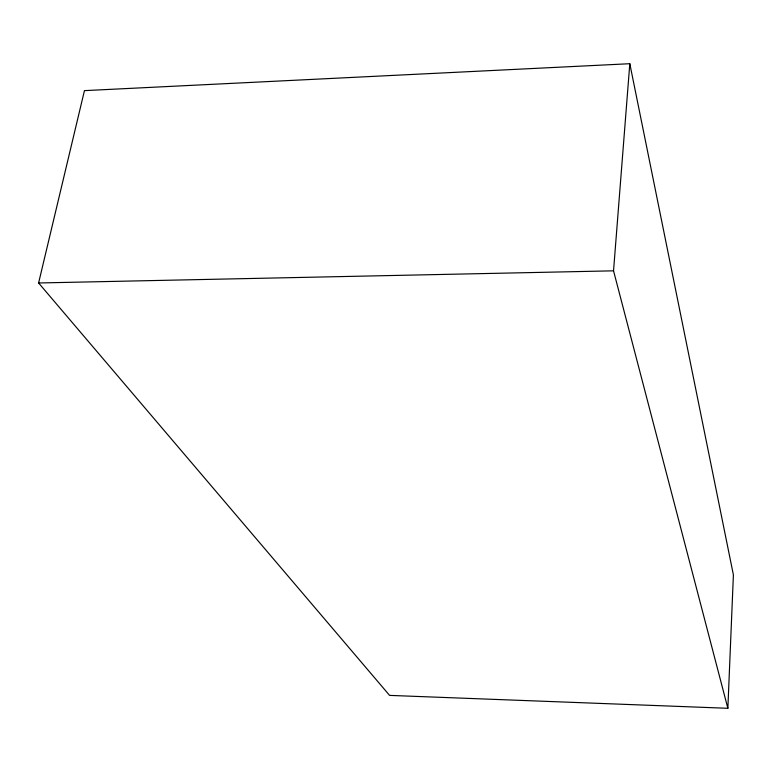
<?xml version="1.0" encoding="UTF-8"?>
<svg xmlns="http://www.w3.org/2000/svg" width="772" height="772" viewBox="0 0 772 772"><rect width="100%" height="100%" fill="white"/><g stroke="black" fill="none" stroke-linecap="round" stroke-linejoin="round"><path stroke-width="1.16" d="M727.861 708.291L733.4 574.908L629.807 63.709L84.447 90.633L38.6 282.977L389.59 695.389L727.861 708.291L613.537 270.827L629.807 63.709M38.6 282.977L613.537 270.827"/></g></svg>
